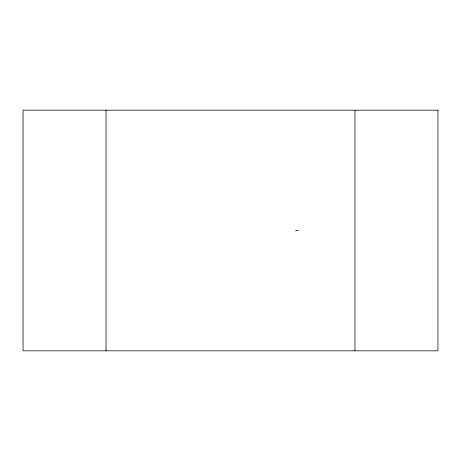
<?xml version="1.0" encoding="UTF-8"?>
<svg xmlns="http://www.w3.org/2000/svg" width="461" height="461" viewBox="0 0 461 461"><rect width="100%" height="100%" fill="white"/><g stroke="black" fill="none" stroke-linecap="round" stroke-linejoin="round"><path stroke-width="0.69" d="M295.587 230.5L298.549 230.5M354.97 110.179L354.97 350.821M106.03 110.179L106.03 350.821M437.95 110.179L23.05 110.179L23.05 350.821L437.95 350.821L437.95 110.179"/></g></svg>
